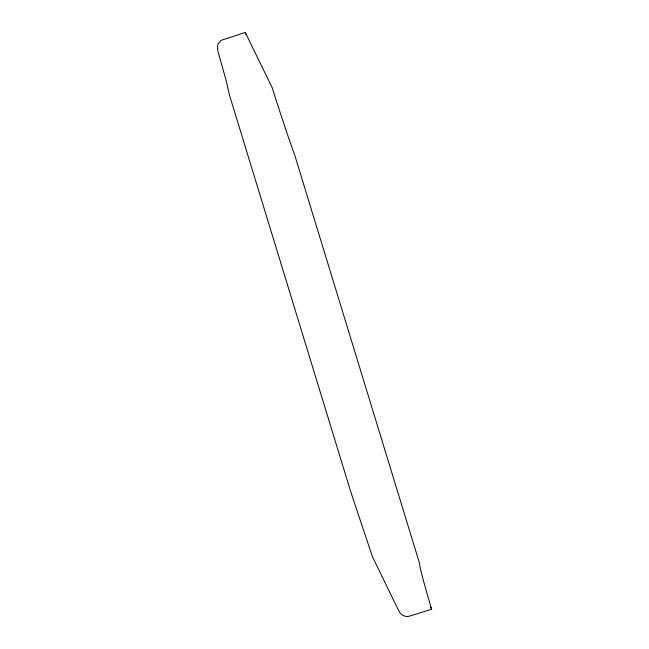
<?xml version="1.0" encoding="UTF-8"?>
<svg xmlns="http://www.w3.org/2000/svg" width="649" height="649" viewBox="0 0 649 649"><rect width="100%" height="100%" fill="white"/><g stroke="black" fill="none" stroke-linecap="round" stroke-linejoin="round"><path stroke-width="0.97" d="M245.29 32.45L220.993 40.384L218.129 43.881L217.456 46.16L217.861 51.052L226.306 81.133L229.519 95.257L350.833 492.064L372.412 556.599L399.273 611.893C401.317 615.228 405.455 617.353 409.332 616.201L431.634 609.233A81.709 2.515 72.6 0 1 419.7 563.859L294.524 154.438A88.491 2.726 72.6 0 1 272.191 87.712L245.29 32.45A87.258 2.685 72.6 0 1 245.841 34.324M430.758 607.415L431.634 609.233"/></g></svg>
